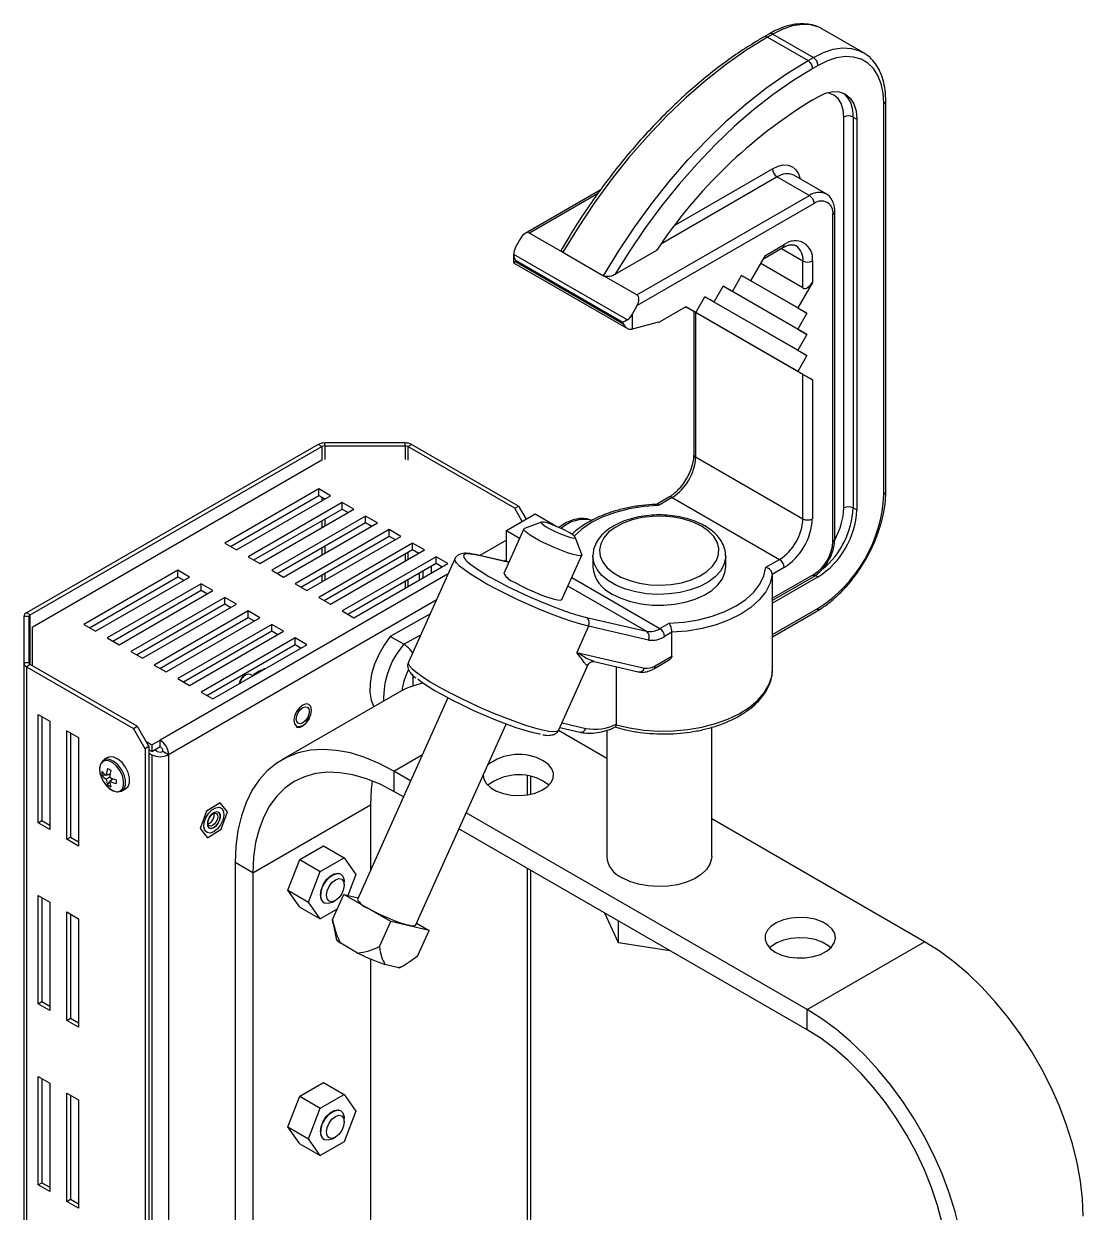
# Model space of a CAD drawing. Extents: x 2 to 136, y 1 to 99.
# Drawn here: x 96.54 to 104.52, y 88.97 to 97.92 of the extents above; entities that cross this region are included whole.
import ezdxf

# ---------------------------------------------------------------- set-up
doc = ezdxf.new("R2010")
doc.units = 0
doc.header["$MEASUREMENT"] = 0
doc.layers.add('OBJECT', color=7, linetype='CONTINUOUS')

msp = doc.modelspace()

# ---------------------------------------------------------------- linework, layer by layer
at = {"layer": 'OBJECT'}
for p, q in [((102.1537, 97.8422), (102.1137, 97.819)), ((102.1787, 97.8397), (102.1387, 97.8166)), ((102.1787, 97.8397), (102.4842, 97.6633)), ((102.8592, 97.7005), (102.5537, 97.8768)), ((102.1387, 97.8166), (102.4441, 97.6402)), ((102.4441, 97.6402), (102.4842, 97.6633)), ((102.5195, 97.6021), (102.4795, 97.579)), ((102.4795, 97.3438), (102.5195, 97.3669)), ((103.0145, 94.3726), (103.0145, 97.3163)), ((103.0292, 94.3931), (103.0292, 97.3367)), ((102.7133, 94.2706), (102.7133, 97.2142)), ((102.784, 97.2142), (102.8109, 97.1987)), ((102.784, 97.2142), (102.784, 94.2706)), ((102.8109, 97.1987), (102.8109, 94.2551)), ((102.212, 96.764), (101.3403, 96.2607)), ((101.4452, 96.403), (102.1766, 96.8252)), ((102.212, 96.764), (102.4545, 96.6239)), ((102.5795, 96.6363), (102.3369, 96.7763)), ((100.8801, 96.6643), (100.3138, 96.3374)), ((100.8591, 96.6353), (100.3485, 96.3405)), ((101.156, 95.8743), (102.4545, 96.6239)), ((102.4898, 96.5627), (101.1582, 95.794)), ((102.6459, 94.0379), (102.6459, 96.5014)), ((102.6313, 94.0175), (102.6313, 96.481)), ((100.3485, 96.3405), (100.5995, 96.1956)), ((100.28, 96.3009), (100.2427, 96.2335)), ((102.1082, 96.1467), (102.2539, 96.2308)), ((102.1229, 96.172), (102.2643, 96.2537)), ((102.2435, 96.2248), (102.4057, 96.1312)), ((100.228, 96.1823), (100.228, 96.1175)), ((100.228, 96.1805), (101.0839, 95.6864)), ((101.0502, 95.6669), (100.2427, 96.133)), ((100.2427, 96.133), (100.2427, 96.126)), ((100.5995, 96.1956), (100.905, 96.0193)), ((101.304, 96.2088), (100.9909, 96.0281)), ((102.0125, 95.981), (102.1229, 96.172)), ((102.4057, 95.927), (102.4057, 96.1312)), ((102.4764, 96.1312), (102.4764, 95.9679)), ((100.228, 96.1175), (101.0855, 95.6225)), ((100.2427, 96.126), (101.0502, 95.6598)), ((102.4057, 95.927), (102.0875, 96.1107)), ((101.156, 95.8743), (100.905, 96.0193)), ((101.8747, 95.9014), (101.9436, 96.0208)), ((101.9436, 96.0208), (102.0125, 95.981)), ((102.0125, 95.981), (101.9436, 96.0208)), ((102.3661, 95.7768), (101.9436, 96.0207)), ((102.435, 95.737), (101.9436, 96.0207)), ((102.4764, 95.9679), (102.3661, 95.7768)), ((101.7368, 95.8218), (101.8057, 95.9412)), ((101.8057, 95.9412), (101.8747, 95.9014)), ((101.8747, 95.9014), (101.8057, 95.9412)), ((102.3661, 95.6176), (101.8057, 95.9411)), ((102.435, 95.5778), (101.8057, 95.9411)), ((101.1209, 95.7265), (101.1582, 95.794)), ((101.5239, 95.7854), (101.328, 95.6723)), ((102.3661, 95.2991), (101.5238, 95.7854)), ((101.5835, 95.7509), (101.5238, 95.7854)), ((101.5239, 95.7854), (101.5989, 95.7422)), ((101.5989, 95.7422), (101.5239, 95.7854)), ((101.5989, 95.7422), (101.6678, 95.8616)), ((101.6678, 95.8616), (101.7368, 95.8218)), ((101.7368, 95.8218), (101.6678, 95.8616)), ((102.3661, 95.4583), (101.6678, 95.8615)), ((102.435, 95.4185), (101.6678, 95.8615)), ((102.3661, 95.7768), (102.435, 95.737)), ((101.1209, 95.7265), (101.1209, 95.6174)), ((101.5835, 95.7509), (101.5835, 94.6752)), ((102.4057, 95.2762), (101.5982, 95.7424)), ((101.5982, 95.7424), (101.5982, 94.6548)), ((102.435, 95.737), (102.3661, 95.6176)), ((101.0502, 95.6598), (101.0502, 95.6669)), ((101.3186, 95.6684), (101.1209, 95.6174)), ((102.3661, 95.6176), (102.435, 95.5778)), ((102.435, 95.5778), (102.3661, 95.4583)), ((102.3661, 95.4583), (102.435, 95.4185)), ((102.435, 95.4185), (102.3661, 95.2991)), ((102.3661, 95.2991), (102.4764, 95.2354)), ((102.4057, 94.1886), (102.4057, 95.2762)), ((102.4764, 95.2354), (102.4764, 94.1886)), ((98.7571, 94.7483), (96.5614, 93.4808)), ((96.5897, 93.4644), (98.7854, 94.732)), ((98.7854, 94.732), (98.7571, 94.7483)), ((98.7854, 94.732), (98.7854, 94.6299)), ((98.8066, 94.737), (98.8066, 94.7601)), ((99.411, 94.7601), (98.8066, 94.7601)), ((98.8066, 94.737), (99.411, 94.737)), ((98.8066, 94.737), (98.8066, 94.635)), ((99.411, 94.737), (99.411, 94.7601)), ((99.411, 94.737), (99.411, 94.635)), ((99.4323, 94.732), (99.4605, 94.7483)), ((100.2366, 94.2676), (99.4323, 94.732)), ((99.4323, 94.732), (99.4323, 94.6299)), ((100.2649, 94.2839), (99.4605, 94.7483)), ((98.7854, 94.6299), (96.605, 93.3712)), ((101.5982, 94.6548), (102.4057, 94.1886)), ((98.7606, 94.4135), (98.0535, 94.0053)), ((98.0959, 93.9808), (98.7606, 94.3645)), ((98.1418, 93.9543), (98.849, 94.3625)), ((98.849, 94.3625), (98.7606, 94.4135)), ((98.7606, 94.3645), (98.7606, 94.4135)), ((98.7606, 94.3645), (98.8065, 94.338)), ((98.7854, 94.3502), (98.7854, 94.3258)), ((101.3964, 94.3511), (101.3033, 94.2973)), ((101.4214, 94.3486), (101.3189, 94.2894)), ((101.4214, 94.3486), (102.2289, 93.8824)), ((98.9373, 94.3115), (98.2302, 93.9033)), ((98.2727, 93.8788), (98.9373, 94.2625)), ((98.3186, 93.8522), (99.0257, 94.2604)), ((99.0257, 94.2604), (98.9373, 94.3115)), ((98.9373, 94.2625), (98.9373, 94.3115)), ((98.9373, 94.2625), (98.9833, 94.2359)), ((100.2366, 94.2676), (100.2649, 94.2839)), ((100.2934, 94.1693), (100.2366, 94.2676)), ((100.2649, 94.2839), (100.3217, 94.1856)), ((102.784, 94.2706), (102.8109, 94.2551)), ((99.1141, 94.2094), (98.407, 93.8012)), ((98.7854, 94.1747), (98.7854, 94.1217)), ((98.8066, 94.187), (98.8066, 94.1339)), ((99.2025, 94.1584), (99.1141, 94.2094)), ((99.1141, 94.1604), (99.1141, 94.2094)), ((100.1732, 94.0999), (100.391, 94.2256)), ((100.4387, 94.1634), (100.3087, 94.1155)), ((100.391, 94.2256), (100.5536, 94.1317)), ((98.4494, 93.7767), (99.1141, 94.1604)), ((98.4954, 93.7502), (99.2025, 94.1584)), ((99.2909, 94.1074), (98.5838, 93.6992)), ((99.1141, 94.1604), (99.1601, 94.1339)), ((99.3793, 94.0563), (99.2909, 94.1074)), ((99.2909, 94.0584), (99.2909, 94.1074)), ((100.3045, 94.1121), (100.154, 93.7771)), ((100.1732, 93.8661), (100.1732, 94.0999)), ((100.1732, 94.0999), (100.2731, 94.0422)), ((100.5521, 94.1308), (100.5536, 94.1317)), ((100.5536, 94.1317), (100.5536, 94.1302)), ((98.0535, 94.0053), (98.1418, 93.9543)), ((98.6262, 93.6747), (99.2909, 94.0584)), ((98.6722, 93.6481), (99.3793, 94.0563)), ((99.4677, 94.0053), (98.7606, 93.5971)), ((98.8066, 93.9829), (98.8066, 93.9298)), ((99.2909, 94.0584), (99.3368, 94.0318)), ((99.5561, 93.9543), (99.4677, 94.0053)), ((99.4677, 93.9563), (99.4677, 94.0053)), ((100.1732, 94.0269), (99.9744, 93.9121)), ((100.7421, 93.9209), (100.6915, 94.0499)), ((98.2302, 93.9033), (98.3186, 93.8522)), ((98.7854, 93.9706), (98.7854, 93.9176)), ((98.803, 93.5726), (99.4677, 93.9563)), ((98.849, 93.5461), (99.5561, 93.9543)), ((99.6444, 93.9033), (98.9373, 93.4951)), ((99.411, 93.9236), (99.411, 93.8706)), ((99.4323, 93.9359), (99.4323, 93.8828)), ((99.4677, 93.9563), (99.5136, 93.9298)), ((99.7328, 93.8522), (99.6444, 93.9033)), ((99.6444, 93.8543), (99.6444, 93.9033)), ((100.192, 93.8617), (99.9602, 93.9154)), ((100.1914, 93.8604), (99.9692, 93.9118)), ((100.5919, 93.5804), (100.7423, 93.9154)), ((100.8242, 93.908), (100.8244, 93.9159)), ((100.8242, 93.908), (100.8242, 93.8263)), ((101.8242, 93.8263), (101.8242, 93.908)), ((98.9798, 93.4706), (99.6444, 93.8543)), ((99.0257, 93.444), (99.7328, 93.8522)), ((99.7862, 93.888), (99.4357, 93.1078)), ((99.6073, 93.8328), (99.6073, 93.7798)), ((99.6444, 93.8543), (99.6904, 93.8277)), ((100.1732, 93.8799), (100.1561, 93.87)), ((102.1265, 93.8233), (102.2289, 93.8824)), ((102.2643, 93.8212), (102.1752, 93.7697)), ((97.6999, 93.8012), (96.9928, 93.393)), ((97.0352, 93.3685), (97.6999, 93.7522)), ((97.0812, 93.342), (97.7883, 93.7502)), ((99.7349, 93.7738), (97.5673, 92.5225)), ((97.7883, 93.7502), (97.6999, 93.8012)), ((97.6999, 93.7522), (97.6999, 93.8012)), ((97.6999, 93.7522), (97.7459, 93.7257)), ((98.407, 93.8012), (98.4954, 93.7502)), ((98.7854, 93.7665), (98.7854, 93.7135)), ((98.8066, 93.7788), (98.8066, 93.7257)), ((99.411, 93.7195), (99.411, 93.6665)), ((99.4323, 93.7318), (99.4323, 93.6787)), ((99.5189, 93.7288), (99.5189, 93.7818)), ((99.5472, 93.7451), (99.5472, 93.7981)), ((100.6661, 93.7457), (101.3291, 93.3629)), ((102.1752, 93.5909), (102.4898, 93.7726)), ((102.1752, 93.7697), (102.1752, 93.5909)), ((102.1767, 93.5749), (102.4795, 93.7497)), ((102.5195, 93.7505), (102.1775, 93.553)), ((102.4989, 93.7624), (102.5195, 93.7505)), ((97.8767, 93.6992), (97.1696, 93.291)), ((97.212, 93.2665), (97.8767, 93.6502)), ((97.258, 93.2399), (97.9651, 93.6481)), ((97.9651, 93.6481), (97.8767, 93.6992)), ((97.8767, 93.6502), (97.8767, 93.6992)), ((97.8767, 93.6502), (97.9226, 93.6236)), ((98.5838, 93.6992), (98.6722, 93.6481)), ((100.6375, 93.682), (101.2277, 93.3413)), ((98.0535, 93.5971), (97.3464, 93.1889)), ((97.3888, 93.1644), (98.0535, 93.5481)), ((97.4347, 93.1379), (98.1418, 93.5461)), ((99.6458, 93.5754), (97.631, 92.4123)), ((98.1418, 93.5461), (98.0535, 93.5971)), ((98.0535, 93.5481), (98.0535, 93.5971)), ((98.0535, 93.5481), (98.0994, 93.5216)), ((98.7606, 93.5971), (98.849, 93.5461)), ((98.8066, 93.5747), (98.8066, 93.5705)), ((102.1775, 93.0622), (102.1775, 93.5753)), ((96.5809, 93.4522), (96.5409, 93.4522)), ((96.5409, 93.4522), (96.5409, 93.1032)), ((96.5897, 93.4644), (96.5614, 93.4808)), ((96.5809, 93.1032), (96.5809, 93.4522)), ((96.5897, 93.091), (96.5897, 93.4644)), ((98.2302, 93.4951), (97.5231, 93.0869)), ((97.5656, 93.0624), (98.2302, 93.4461)), ((98.3186, 93.444), (98.2302, 93.4951)), ((98.2302, 93.4461), (98.2302, 93.4951)), ((98.2302, 93.4461), (98.2762, 93.4195)), ((98.9373, 93.4951), (99.0257, 93.444)), ((99.5981, 93.4693), (99.2998, 93.3029)), ((100.7767, 93.4456), (101.2277, 93.3413)), ((102.1775, 93.3179), (102.5195, 93.5153)), ((102.1775, 93.3009), (102.5092, 93.4924)), ((96.605, 93.3712), (96.605, 93.0821)), ((96.9928, 93.393), (97.0812, 93.342)), ((97.6115, 93.0358), (98.3186, 93.444)), ((98.407, 93.393), (97.6999, 92.9848)), ((98.4954, 93.342), (98.407, 93.393)), ((98.407, 93.344), (98.407, 93.393)), ((100.7918, 93.3801), (100.7029, 93.1823)), ((101.2427, 93.2758), (100.7918, 93.3801)), ((101.3291, 93.3629), (101.398, 93.4027)), ((97.1696, 93.291), (97.258, 93.2399)), ((97.7423, 92.9603), (98.407, 93.344)), ((97.7883, 92.9338), (98.4954, 93.342)), ((98.5838, 93.291), (97.8767, 92.8828)), ((98.407, 93.344), (98.453, 93.3175)), ((98.6722, 93.2399), (98.5838, 93.291)), ((98.5838, 93.242), (98.5838, 93.291)), ((99.4016, 93.2442), (99.2998, 93.3029)), ((99.4016, 93.2442), (99.5288, 93.3151)), ((101.42, 93.3338), (101.3644, 93.3017)), ((101.42, 93.155), (101.42, 93.3338)), ((97.3464, 93.1889), (97.4347, 93.1379)), ((97.9191, 92.8583), (98.5838, 93.242)), ((97.9651, 92.8317), (98.6722, 93.2399)), ((98.5838, 93.242), (98.6297, 93.2154)), ((100.7029, 93.1823), (101.2122, 93.0645)), ((96.5409, 93.1032), (96.5409, 87.5712)), ((96.5809, 93.1032), (96.5409, 93.1032)), ((96.5897, 93.091), (96.5614, 93.0747)), ((97.3941, 92.6266), (96.5897, 93.091)), ((100.5687, 92.5989), (100.7898, 93.0911)), ((100.7993, 93.1037), (100.8007, 93.1048)), ((100.8338, 93.113), (101.1656, 93.0362)), ((101.2829, 93.0589), (101.3978, 93.1253)), ((101.2933, 93.0818), (101.42, 93.155)), ((96.5614, 93.0747), (96.5614, 87.5426)), ((96.5614, 93.0747), (97.3658, 92.6103)), ((97.5231, 93.0869), (97.6115, 93.0358)), ((98.2119, 93.0133), (98.1988, 93.0057)), ((98.2641, 93.0065), (98.2464, 93.0167)), ((99.4691, 92.9985), (99.4681, 92.9288)), ((99.4699, 93.0081), (99.4691, 92.9985)), ((100.9988, 93.0748), (100.9988, 92.6413)), ((97.6999, 92.9848), (97.7883, 92.9338)), ((97.8767, 92.8828), (97.9651, 92.8317)), ((99.3666, 92.8829), (98.4827, 92.3726)), ((99.7329, 92.8396), (99.0516, 91.3227)), ((96.6481, 92.716), (96.7365, 92.6649)), ((96.6481, 91.8994), (96.6481, 92.716)), ((96.6764, 92.6996), (96.6764, 91.9158)), ((96.7365, 92.6649), (96.7365, 91.8484)), ((99.4895, 91.126), (100.1708, 92.6429)), ((100.5924, 92.6518), (100.7725, 92.6101)), ((100.9988, 92.6413), (100.9986, 92.6375)), ((96.8637, 92.5915), (96.9521, 92.5404)), ((96.8637, 91.7749), (96.8637, 92.5915)), ((96.892, 92.5751), (96.892, 91.7913)), ((97.3658, 92.6103), (97.3941, 92.6266)), ((97.4542, 92.4572), (97.3658, 92.6103)), ((97.3941, 92.6266), (97.4825, 92.4735)), ((100.9292, 92.3844), (100.565, 92.5947)), ((100.5765, 92.6164), (100.7259, 92.5818)), ((100.9292, 92.5965), (100.9292, 91.6461)), ((101.7192, 91.6461), (101.7192, 92.6188)), ((96.9521, 92.5404), (96.9521, 91.7239)), ((97.4825, 92.4735), (97.4542, 92.4572)), ((97.4613, 92.5103), (97.5037, 92.4858)), ((97.4825, 92.4735), (97.4825, 87.1456)), ((97.5037, 92.4858), (97.5673, 92.5225)), ((97.5037, 92.4858), (97.5037, 92.4368)), ((97.5037, 92.4368), (97.5673, 92.4735)), ((97.5673, 92.4735), (97.5673, 92.5225)), ((97.1746, 92.3904), (97.1439, 92.3727)), ((97.4542, 92.4572), (97.4542, 87.1293)), ((97.5037, 92.4368), (97.4825, 92.449)), ((97.4825, 92.4245), (97.5037, 92.4123)), ((97.5037, 92.4123), (97.5037, 87.2313)), ((97.5461, 92.4368), (97.5249, 92.449)), ((97.631, 92.4123), (97.5885, 92.4368)), ((97.631, 92.4123), (97.631, 87.2313)), ((99.3266, 92.2891), (99.5414, 92.413)), ((99.4529, 92.2161), (99.3266, 92.2891)), ((99.3266, 92.2891), (99.3266, 92.1355)), ((97.1296, 92.2569), (97.1571, 92.2601)), ((97.1616, 92.257), (97.1903, 92.2677)), ((97.1875, 92.242), (97.1616, 92.227)), ((97.1715, 92.1844), (97.188, 92.2065)), ((97.1758, 92.2623), (97.1898, 92.264)), ((97.1875, 92.212), (97.2112, 92.2315)), ((97.1993, 92.2217), (97.2077, 92.2329)), ((100.3321, 92.1104), (100.3321, 92.253)), ((100.3585, 92.1153), (100.3585, 92.2481)), ((97.2789, 92.1388), (97.3095, 92.1565)), ((99.3982, 92.0942), (99.3266, 92.1355)), ((98.0187, 92.0506), (97.9168, 91.9868)), ((98.0734, 91.9826), (98.0187, 92.0506)), ((98.2659, 91.523), (99.1498, 92.0333)), ((99.1498, 92.0333), (99.1498, 91.5413)), ((97.9168, 91.9868), (97.8695, 91.8551)), ((98.0059, 91.9786), (98.0059, 91.9787)), ((98.0261, 91.8509), (98.0734, 91.9826)), ((102.4379, 90.493), (99.8708, 91.9749)), ((103.3218, 91.0032), (101.7192, 91.9284)), ((96.6481, 91.8994), (96.6764, 91.9158)), ((96.7365, 91.8484), (96.6481, 91.8994)), ((96.6764, 91.9158), (96.7365, 91.8811)), ((97.8695, 91.8551), (97.9241, 91.7871)), ((97.9241, 91.7871), (98.0261, 91.8509)), ((97.9369, 91.8591), (97.9369, 91.8591)), ((102.4379, 90.3394), (99.816, 91.853)), ((96.8637, 91.7749), (96.892, 91.7913)), ((96.9521, 91.7239), (96.8637, 91.7749)), ((96.892, 91.7913), (96.9521, 91.7566)), ((98.6185, 91.622), (98.7973, 91.7253)), ((98.7973, 91.7253), (98.9514, 91.6363)), ((98.2659, 91.523), (98.133, 91.5998)), ((98.133, 91.5998), (98.133, 85.8408)), ((98.5291, 91.3916), (98.6185, 91.622)), ((98.6185, 91.622), (98.7726, 91.533)), ((98.7726, 91.533), (98.9514, 91.6363)), ((98.9514, 91.6363), (99.0408, 91.5091)), ((98.2659, 91.523), (98.2659, 85.9175)), ((98.6832, 91.3026), (98.7726, 91.533)), ((98.9275, 91.5124), (98.9245, 91.5141)), ((99.0408, 91.5091), (98.9802, 91.3527)), ((100.3321, 88.7907), (100.3321, 91.5551)), ((100.3585, 88.8274), (100.3585, 91.5399)), ((98.5291, 91.3916), (98.6832, 91.3026)), ((98.6185, 91.2644), (98.5291, 91.3916)), ((98.9534, 91.4308), (98.9534, 91.4551)), ((96.6481, 91.3523), (96.7365, 91.3013)), ((96.6481, 90.5358), (96.6481, 91.3523)), ((96.6764, 91.336), (96.6764, 90.5521)), ((96.7365, 91.3013), (96.7365, 90.4848)), ((98.7726, 91.1754), (98.6832, 91.3026)), ((98.7995, 91.2976), (98.8025, 91.2958)), ((98.864, 91.1707), (98.949, 91.3599)), ((98.8651, 91.302), (98.8861, 91.3142)), ((99.3025, 91.1558), (98.949, 91.3599)), ((98.949, 91.3599), (99.0571, 91.3349)), ((96.8637, 90.4113), (96.8637, 91.2278)), ((96.8637, 91.2278), (96.9521, 91.1768)), ((96.892, 91.2115), (96.892, 90.4276)), ((98.6185, 91.2644), (98.7726, 91.1754)), ((98.8988, 91.2483), (98.7726, 91.1754)), ((101.018, 90.9958), (100.9144, 91.2189)), ((96.9521, 91.1768), (96.9521, 90.3603)), ((98.8709, 91.1384), (98.864, 91.1707)), ((98.8693, 91.1408), (98.892, 91.0267)), ((99.2175, 90.9666), (99.3025, 91.1558)), ((99.5921, 91.0888), (99.3025, 91.1558)), ((99.4974, 91.1435), (99.5921, 91.0888)), ((101.018, 90.9958), (101.018, 91.1591)), ((99.5071, 90.8996), (99.5921, 91.0888)), ((99.0536, 90.9186), (98.9262, 90.9921)), ((101.4045, 90.936), (101.018, 90.9958)), ((102.4379, 90.493), (103.3218, 91.0032)), ((99.1498, 90.8741), (99.1498, 86.3676)), ((99.3636, 90.8077), (99.2593, 90.8319)), ((99.3743, 90.8101), (99.408, 90.8298)), ((96.6481, 90.5358), (96.6764, 90.5521)), ((96.7365, 90.4848), (96.6481, 90.5358)), ((96.6764, 90.5521), (96.7365, 90.5174)), ((102.4379, 90.3394), (102.4379, 90.493)), ((96.8637, 90.4113), (96.892, 90.4276)), ((96.9521, 90.3603), (96.8637, 90.4113)), ((96.892, 90.4276), (96.9521, 90.3929)), ((96.6481, 89.9887), (96.7365, 89.9377)), ((96.6481, 89.1722), (96.6481, 89.9887)), ((96.6764, 89.9724), (96.6764, 89.1885)), ((96.7365, 89.9377), (96.7365, 89.1212)), ((98.6185, 89.8395), (98.7973, 89.9428)), ((98.7973, 89.9428), (98.9514, 89.8538)), ((96.8637, 89.8642), (96.9521, 89.8132)), ((96.8637, 89.0477), (96.8637, 89.8642)), ((96.892, 89.8479), (96.892, 89.064)), ((96.9521, 89.8132), (96.9521, 88.9967)), ((98.5291, 89.6091), (98.6185, 89.8395)), ((98.6185, 89.8395), (98.7726, 89.7505)), ((98.7726, 89.7505), (98.9514, 89.8538)), ((98.9514, 89.8538), (99.0408, 89.7266)), ((98.6832, 89.5201), (98.7726, 89.7505)), ((98.9275, 89.7299), (98.9245, 89.7316)), ((99.0408, 89.7266), (98.9514, 89.4961)), ((98.5291, 89.6091), (98.6832, 89.5201)), ((98.6185, 89.4819), (98.5291, 89.6091)), ((98.9534, 89.6483), (98.9534, 89.6726)), ((98.7726, 89.3929), (98.6832, 89.5201)), ((98.7995, 89.5151), (98.8025, 89.5133)), ((98.8651, 89.5195), (98.8861, 89.5317)), ((98.6185, 89.4819), (98.7726, 89.3929)), ((98.9514, 89.4961), (98.7726, 89.3929)), ((96.6481, 89.1722), (96.6764, 89.1885)), ((96.7365, 89.1212), (96.6481, 89.1722)), ((96.6764, 89.1885), (96.7365, 89.1538)), ((96.8637, 89.0477), (96.892, 89.064)), ((96.892, 89.064), (96.9521, 89.0293)), ((96.9521, 88.9967), (96.8637, 89.0477))]:
    msp.add_line(p, q, dxfattribs=at)
at = {"layer": 'OBJECT', "flags": 128}
for points in [[(102.5537, 97.8768), (102.526, 97.8906), (102.4654, 97.908), (102.399, 97.9115), (102.3281, 97.9011), (102.2542, 97.877), (102.1787, 97.8397)], [(102.1387, 97.8166), (101.9835, 97.7206), (101.8292, 97.6125), (101.6764, 97.4926), (101.5259, 97.3616), (101.3786, 97.2202), (101.2351, 97.069), (101.0961, 96.9089), (100.9624, 96.7406), (100.8347, 96.5651), (100.7135, 96.3831), (100.5995, 96.1956)], [(102.4842, 97.6633), (102.5597, 97.7007), (102.6336, 97.7248), (102.7045, 97.7352), (102.7709, 97.7316), (102.8315, 97.7143), (102.8619, 97.6989)], [(103.0145, 97.3163), (103.0095, 97.3947), (102.9945, 97.4657), (102.9698, 97.5279), (102.9359, 97.5799), (102.8936, 97.6208), (102.8437, 97.6496), (102.7871, 97.6659), (102.7252, 97.6692), (102.659, 97.6595), (102.59, 97.637), (102.5195, 97.6021)], [(100.905, 96.0193), (101.019, 96.2067), (101.1401, 96.3887), (101.2679, 96.5643), (101.4016, 96.7326), (101.5405, 96.8927), (101.6841, 97.0438), (101.8314, 97.1853), (101.9819, 97.3162), (102.1346, 97.4361), (102.289, 97.5443), (102.4441, 97.6402)], [(102.4795, 97.579), (102.3301, 97.4868), (102.1815, 97.383), (102.0343, 97.2681), (101.8892, 97.1428), (101.747, 97.0076), (101.6084, 96.8631), (101.4739, 96.7101), (101.3444, 96.5493), (101.2203, 96.3815), (101.1023, 96.2075), (100.9909, 96.0281)], [(102.5195, 97.3669), (102.5764, 97.3933), (102.631, 97.4057), (102.6814, 97.4037), (102.7255, 97.3873), (102.7618, 97.3573), (102.7887, 97.3146), (102.8053, 97.2611), (102.8109, 97.1987)], [(102.7133, 97.2142), (102.7084, 97.2691), (102.6938, 97.3161), (102.6702, 97.3535), (102.6383, 97.38), (102.5995, 97.3943), (102.5856, 97.3963)], [(102.1766, 96.8252), (102.218, 96.8444), (102.2578, 96.8534), (102.2945, 96.8519), (102.3266, 96.84), (102.353, 96.8181), (102.3726, 96.7871), (102.3845, 96.7489)], [(101.3189, 94.2894), (101.207, 94.2813), (101.0984, 94.2639), (100.9953, 94.2374), (100.9001, 94.2025), (100.8147, 94.16), (100.741, 94.1107), (100.6838, 94.0591)], [(100.645, 94.0853), (100.6085, 94.1049), (100.5671, 94.1243), (100.5254, 94.1416), (100.4879, 94.1548), (100.4586, 94.1625), (100.4407, 94.1639), (100.4362, 94.1588), (100.4455, 94.1477), (100.4677, 94.1319), (100.5003, 94.1131), (100.5398, 94.0933), (100.5819, 94.0747), (100.622, 94.0592), (100.6559, 94.0486), (100.6798, 94.044), (100.6912, 94.0459), (100.6887, 94.0541), (100.6728, 94.0677), (100.645, 94.0853)], [(101.6424, 94.1325), (101.5804, 94.1623), (101.5103, 94.1853), (101.4341, 94.2007), (101.3545, 94.208), (101.2738, 94.2069), (101.1948, 94.1976), (101.1199, 94.1802), (101.0516, 94.1555), (100.992, 94.124), (100.9432, 94.087), (100.9065, 94.0455), (100.8833, 94.0009), (100.8743, 93.9546), (100.8797, 93.9081), (100.8994, 93.863), (100.9328, 93.8206), (100.9787, 93.7823), (101.0358, 93.7494), (101.1021, 93.7228), (101.1756, 93.7036), (101.2538, 93.6922), (101.3343, 93.6891), (101.4144, 93.6943), (101.4917, 93.7077), (101.5636, 93.7288), (101.6278, 93.757), (101.6822, 93.7914), (101.7251, 93.8308), (101.7552, 93.8741), (101.7713, 93.9197), (101.7732, 93.9663), (101.7605, 94.0123), (101.7339, 94.0562), (101.6941, 94.0967), (101.6424, 94.1325)], [(100.7421, 93.9209), (100.742, 93.9148), (100.7314, 93.9107), (100.7086, 93.9126), (100.6751, 93.9204), (100.6328, 93.9335), (100.5841, 93.9514), (100.5319, 93.9728), (100.4792, 93.9967), (100.429, 94.0215), (100.3844, 94.0459), (100.3478, 94.0684), (100.3214, 94.0877), (100.3068, 94.1028), (100.3048, 94.1126), (100.3087, 94.1155)], [(99.9692, 93.9118), (99.9224, 93.9209), (99.8867, 93.924), (99.863, 93.9211), (99.8519, 93.9123), (99.8536, 93.8976), (99.868, 93.8776), (99.8778, 93.8677)], [(99.9601, 93.9154), (99.9619, 93.9149), (99.9692, 93.9118)], [(101.8242, 93.9094), (101.8232, 93.8896), (101.8106, 93.8412), (101.7841, 93.7947), (101.7443, 93.7514), (101.6924, 93.7127), (101.63, 93.6796), (101.5587, 93.653), (101.4807, 93.6338), (101.3982, 93.6225), (101.3136, 93.6194), (101.2292, 93.6246), (101.1476, 93.6379), (101.0711, 93.659), (101.0019, 93.6873), (100.9419, 93.7219), (100.8929, 93.7619), (100.8564, 93.806), (100.8333, 93.8531), (100.8243, 93.9018), (100.8242, 93.908)], [(100.7918, 93.3801), (100.7332, 93.3953), (100.6662, 93.4159), (100.5922, 93.4413), (100.5128, 93.471), (100.4299, 93.5043), (100.3452, 93.5406), (100.2607, 93.5789), (100.1782, 93.6184), (100.0997, 93.6583), (100.0268, 93.6976), (99.9611, 93.7355), (99.9043, 93.7711), (99.8574, 93.8036), (99.8216, 93.8324), (99.7976, 93.8567), (99.7861, 93.876), (99.7862, 93.888)], [(99.8778, 93.8677), (99.8949, 93.8527), (99.9336, 93.8235), (99.9831, 93.7907), (100.0422, 93.7552), (100.1094, 93.7178), (100.1831, 93.6794), (100.2615, 93.6411), (100.3427, 93.6036), (100.4246, 93.568), (100.5052, 93.5351), (100.5825, 93.5058), (100.6547, 93.4807), (100.72, 93.4605), (100.7767, 93.4456)], [(100.9706, 93.6222), (101.0355, 93.5906), (101.1086, 93.5659), (101.1879, 93.5486), (101.2712, 93.5393), (101.356, 93.5382), (101.4399, 93.5455), (101.5204, 93.5608), (101.5953, 93.5838), (101.6624, 93.6137), (101.7198, 93.6498), (101.7658, 93.6909), (101.799, 93.7359), (101.8187, 93.7836), (101.8242, 93.8263)], [(101.398, 93.4027), (101.5099, 93.4109), (101.6186, 93.4283), (101.7216, 93.4548), (101.8169, 93.4896), (101.9022, 93.5322), (101.9759, 93.5815), (102.0363, 93.6365), (102.0822, 93.696), (102.1124, 93.7587), (102.1265, 93.8233)], [(102.1752, 93.7697), (102.1582, 93.7034), (102.1252, 93.639), (102.0767, 93.578), (102.0137, 93.5216), (101.9376, 93.471), (101.8498, 93.427), (101.7521, 93.3907), (101.6464, 93.3627), (101.535, 93.3436), (101.42, 93.3338)], [(100.2339, 93.7109), (100.2786, 93.6865), (100.3287, 93.6617), (100.3814, 93.6378), (100.4336, 93.6164), (100.4823, 93.5985), (100.5246, 93.5853), (100.5581, 93.5776), (100.5809, 93.5757), (100.5916, 93.5798), (100.5919, 93.5804)], [(99.2998, 93.3029), (99.2527, 93.238), (99.2126, 93.1675), (99.181, 93.094), (99.1589, 93.0202), (99.1471, 92.9486), (99.1462, 92.8818), (99.156, 92.8223), (99.1759, 92.7728)], [(99.4357, 93.1078), (99.4347, 93.1002), (99.443, 93.0819), (99.4644, 93.0583), (99.4983, 93.0299), (99.544, 92.9974), (99.6004, 92.9615), (99.6661, 92.9231), (99.7397, 92.8831), (99.8194, 92.8424), (99.9033, 92.8019), (99.9896, 92.7627), (100.0761, 92.7255), (100.161, 92.6914), (100.2421, 92.661), (100.3176, 92.6351), (100.3858, 92.6143), (100.4451, 92.599), (100.494, 92.5897), (100.5314, 92.5866), (100.5565, 92.5896), (100.5687, 92.5989), (100.5687, 92.5989)], [(100.7898, 93.0911), (100.7896, 93.0908), (100.7859, 93.0861)], [(98.2464, 93.0167), (98.2306, 93.0198), (98.2119, 93.0133)], [(99.4689, 92.9825), (99.4755, 92.9908), (99.4812, 92.9984)], [(100.9986, 92.6375), (101.1013, 92.6133), (101.2087, 92.5974), (101.3188, 92.59), (101.4297, 92.5912), (101.5393, 92.6011), (101.6455, 92.6194), (101.7465, 92.6458), (101.8404, 92.6799), (101.9254, 92.721), (102, 92.7683), (102.0629, 92.8211), (102.1129, 92.8782), (102.149, 92.9387), (102.1707, 93.0015), (102.1775, 93.0622)], [(100.4299, 92.5664), (100.4242, 92.5673), (100.3748, 92.5777), (100.3155, 92.5939), (100.2477, 92.6155), (100.1732, 92.642), (100.094, 92.6727), (100.0118, 92.7067), (99.929, 92.7434), (99.8475, 92.7816), (99.7693, 92.8206), (99.6966, 92.8592), (99.631, 92.8965), (99.5742, 92.9317), (99.5278, 92.9637), (99.5066, 92.98)], [(98.6406, 92.7863), (98.6151, 92.7658), (98.5935, 92.7367), (98.5791, 92.7034), (98.574, 92.6711), (98.5791, 92.6446), (98.5935, 92.628), (98.6151, 92.6238), (98.6406, 92.6327), (98.666, 92.6532), (98.6876, 92.6823), (98.702, 92.7156), (98.7071, 92.7479), (98.702, 92.7744), (98.6876, 92.791), (98.666, 92.7952), (98.6406, 92.7863)], [(98.6406, 92.7862), (98.6152, 92.7657), (98.5936, 92.7366), (98.5792, 92.7034), (98.5742, 92.6712), (98.5792, 92.6447), (98.5936, 92.6282), (98.5936, 92.6282)], [(98.6407, 92.7861), (98.6153, 92.7656), (98.5938, 92.7365), (98.5794, 92.7033), (98.5743, 92.6711), (98.5794, 92.6447), (98.5938, 92.6281), (98.6153, 92.6239), (98.6407, 92.6327), (98.6661, 92.6532), (98.6877, 92.6823), (98.7021, 92.7155), (98.7071, 92.7477), (98.7021, 92.7742), (98.6877, 92.7907), (98.6661, 92.7949), (98.6407, 92.7861)], [(98.6407, 92.6523), (98.6218, 92.6457), (98.6057, 92.6488), (98.595, 92.6611), (98.5912, 92.6808), (98.595, 92.7049), (98.6057, 92.7296), (98.6218, 92.7513), (98.6407, 92.7666), (98.6597, 92.7732), (98.6757, 92.77), (98.6864, 92.7577), (98.6902, 92.738), (98.6864, 92.7139), (98.6757, 92.6892), (98.6597, 92.6675), (98.6407, 92.6523)], [(98.6875, 92.7908), (98.666, 92.795), (98.6406, 92.7862)], [(97.2444, 92.1333), (97.2497, 92.1327), (97.276, 92.1373), (97.2953, 92.1548), (97.3055, 92.1832), (97.3055, 92.2195), (97.2953, 92.2597), (97.276, 92.2995), (97.2497, 92.3346), (97.2193, 92.3611), (97.1879, 92.3761), (97.1592, 92.3782), (97.136, 92.3669), (97.1218, 92.3456)], [(97.3095, 92.1565), (97.326, 92.1725), (97.3362, 92.201), (97.3362, 92.2372), (97.326, 92.2775), (97.3067, 92.3172), (97.2804, 92.3523), (97.2499, 92.3788), (97.2186, 92.3938), (97.1898, 92.3959), (97.1746, 92.3904)], [(99.3266, 92.2891), (99.2165, 92.3468), (99.1073, 92.3922), (99, 92.425), (98.8954, 92.4449), (98.7946, 92.4517), (98.6983, 92.4453), (98.6073, 92.4259), (98.5225, 92.3935), (98.4445, 92.3485), (98.3741, 92.2912), (98.3118, 92.2222), (98.2581, 92.1419), (98.2136, 92.0512), (98.1786, 91.9507), (98.1533, 91.8413), (98.1381, 91.724), (98.133, 91.5998)], [(97.1503, 92.1951), (97.153, 92.1915), (97.1804, 92.1618), (97.2103, 92.1417), (97.2393, 92.1334), (97.2644, 92.1378), (97.2828, 92.1545), (97.2925, 92.1816), (97.2925, 92.2162), (97.2828, 92.2546), (97.2644, 92.2925), (97.2393, 92.3259), (97.2103, 92.3512), (97.1804, 92.3656), (97.153, 92.3675), (97.1309, 92.3568), (97.1166, 92.3346), (97.1117, 92.3033), (97.1117, 92.3033)], [(97.1117, 92.3033), (97.1166, 92.2663), (97.1283, 92.2332)], [(99.998, 92.2584), (100.0035, 92.2274), (100.0229, 92.1937), (100.0553, 92.1634), (100.0988, 92.1382), (100.1513, 92.1195), (100.2098, 92.1083), (100.2712, 92.1052), (100.3322, 92.1104), (100.3895, 92.1235), (100.44, 92.1439), (100.481, 92.1705), (100.5103, 92.2019), (100.5262, 92.2362), (100.528, 92.2718), (100.5155, 92.3067), (100.4895, 92.3389), (100.4513, 92.3668), (100.4513, 92.3668)], [(99.3266, 92.1355), (99.2226, 92.1897), (99.1197, 92.2315), (99.0187, 92.2605), (98.9207, 92.2766), (98.8266, 92.2796), (98.7373, 92.2693), (98.6537, 92.246), (98.5766, 92.2098), (98.5067, 92.1611), (98.4447, 92.1003), (98.3912, 92.0281), (98.3467, 91.9451), (98.3116, 91.8522), (98.2863, 91.7502), (98.271, 91.6401), (98.2659, 91.523)], [(99.1626, 92.2155), (99.1549, 92.1504), (99.1498, 92.0333)], [(100.4933, 92.1817), (100.4895, 92.1854), (100.4513, 92.2133)], [(97.9714, 91.8319), (97.9442, 91.8221), (97.9207, 91.8253), (97.904, 91.8412), (97.8964, 91.8676), (97.899, 91.9008), (97.9113, 91.9366), (97.9318, 91.9699), (97.9576, 91.9964), (97.9853, 92.0123), (98.0111, 92.0157), (98.0315, 92.006), (98.0439, 91.9845), (98.0464, 91.9541), (98.0388, 91.919), (98.0222, 91.8839), (97.9986, 91.8535), (97.9714, 91.8319)], [(97.9488, 91.8559), (97.9671, 91.8602), (97.986, 91.8735), (98.0027, 91.8937), (98.0147, 91.9177), (98.02, 91.9419), (98.018, 91.9626), (98.0089, 91.9766), (97.994, 91.9818), (97.9758, 91.9775), (97.9569, 91.9642), (97.9401, 91.944), (97.9282, 91.92), (97.9228, 91.8958), (97.9249, 91.8751), (97.934, 91.8611), (97.9488, 91.8559)], [(97.981, 91.972), (97.9925, 91.968), (97.9995, 91.9571), (98.0011, 91.9412), (97.9969, 91.9225), (97.9877, 91.904), (97.9748, 91.8884), (97.9602, 91.8782), (97.9461, 91.8748), (97.9347, 91.8788), (97.9276, 91.8897), (97.9261, 91.9056), (97.9302, 91.9243), (97.9394, 91.9428), (97.9523, 91.9584), (97.9669, 91.9686), (97.981, 91.972)], [(98.0059, 91.9787), (98.0088, 91.9766), (98.0179, 91.9626), (98.02, 91.9419), (98.0146, 91.9178), (98.0027, 91.8937), (97.9859, 91.8736), (97.967, 91.8603), (97.9488, 91.8559), (97.9369, 91.8591)], [(101.7192, 91.6461), (101.7182, 91.6299), (101.7057, 91.5871), (101.6795, 91.5465), (101.6404, 91.5095), (101.5899, 91.4774), (101.5298, 91.4514), (101.4622, 91.4325), (101.3897, 91.4213), (101.3148, 91.4182), (101.2402, 91.4233), (101.1687, 91.4365), (101.1028, 91.4573), (101.0449, 91.4849)], [(98.7736, 91.3548), (98.779, 91.3928), (98.7943, 91.4324), (98.8178, 91.4687), (98.8467, 91.4975), (98.8774, 91.5152), (98.9062, 91.5197), (98.9245, 91.5141)], [(98.8651, 91.302), (98.8611, 91.2999), (98.8312, 91.2903), (98.8053, 91.2944), (98.7866, 91.3117), (98.7774, 91.3402), (98.7788, 91.3764), (98.7905, 91.416), (98.8113, 91.4541), (98.8385, 91.4861), (98.8689, 91.5083), (98.8989, 91.5179), (98.8989, 91.5179)], [(98.9119, 91.4787), (98.9337, 91.4744), (98.9483, 91.4576), (98.9534, 91.4308), (98.9483, 91.3981), (98.9337, 91.3644), (98.9118, 91.335), (98.886, 91.3142), (98.8603, 91.3052), (98.8384, 91.3095), (98.8238, 91.3263), (98.8187, 91.3531), (98.8239, 91.3858), (98.8385, 91.4195), (98.8603, 91.449), (98.8861, 91.4698), (98.9119, 91.4787)], [(98.8989, 91.5179), (98.9248, 91.5138), (98.9435, 91.4965), (98.9527, 91.468), (98.9534, 91.4551)], [(99.4895, 91.126), (99.4892, 91.1255), (99.4785, 91.1213), (99.4558, 91.1232), (99.4223, 91.131), (99.3799, 91.1441), (99.3313, 91.162), (99.279, 91.1834), (99.2263, 91.2073), (99.1762, 91.2321), (99.1315, 91.2565)], [(102.1971, 90.9255), (102.2455, 90.9034), (102.3013, 90.8883), (102.3617, 90.8811), (102.4233, 90.8822), (102.4829, 90.8914), (102.5371, 90.9083), (102.5832, 90.9319), (102.6185, 90.9611), (102.6413, 90.9942), (102.6502, 91.0294), (102.6449, 91.0648), (102.6255, 91.0986), (102.5931, 91.1289), (102.5495, 91.1541), (102.497, 91.1727), (102.4385, 91.1839), (102.3771, 91.187), (102.3161, 91.1819), (102.2588, 91.1687), (102.2083, 91.1483), (102.1674, 91.1217), (102.1381, 91.0904), (102.1221, 91.056), (102.1203, 91.0205), (102.1328, 90.9856), (102.1589, 90.9534), (102.1971, 90.9255)], [(102.6146, 90.9571), (102.5931, 90.9754), (102.5495, 91.0005), (102.497, 91.0192), (102.4385, 91.0304), (102.3771, 91.0335), (102.3161, 91.0284), (102.2588, 91.0152), (102.2083, 90.9948), (102.1674, 90.9682), (102.155, 90.9571)], [(104.5154, 88.9358), (104.5103, 89.066), (104.495, 89.2008), (104.4698, 89.3393), (104.4348, 89.4803), (104.3902, 89.6225), (104.3366, 89.7646), (104.2743, 89.9056), (104.2038, 90.0442), (104.1259, 90.1793), (104.0411, 90.3096), (103.9501, 90.434), (103.8538, 90.5516), (103.7529, 90.6612), (103.6484, 90.762), (103.5411, 90.8531), (103.4319, 90.9338), (103.3218, 91.0032)], [(99.3636, 90.8077), (99.3711, 90.8088), (99.3743, 90.8101)], [(103.6315, 88.4256), (103.6264, 88.5557), (103.6111, 88.6906), (103.5859, 88.8291), (103.5509, 88.97), (103.5063, 89.1122), (103.4527, 89.2544), (103.3904, 89.3954), (103.32, 89.534), (103.242, 89.669), (103.1572, 89.7993), (103.0662, 89.9238), (102.9699, 90.0413), (102.869, 90.151), (102.7645, 90.2518), (102.6572, 90.3429), (102.548, 90.4235), (102.4379, 90.493)], [(103.4985, 88.5023), (103.4934, 88.6253), (103.4782, 88.753), (103.4529, 88.8842), (103.4178, 89.0177), (103.3733, 89.152), (103.3198, 89.286), (103.2578, 89.4183), (103.1879, 89.5477), (103.1107, 89.673), (103.0271, 89.7929), (102.9379, 89.9062), (102.8438, 90.0119), (102.7458, 90.109), (102.6448, 90.1965), (102.5418, 90.2735), (102.4379, 90.3394)], [(98.7736, 89.5723), (98.779, 89.6103), (98.7943, 89.6499), (98.8178, 89.6862), (98.8467, 89.715), (98.8774, 89.7327), (98.9062, 89.7372), (98.9245, 89.7316)], [(98.8651, 89.5195), (98.8611, 89.5174), (98.8312, 89.5078), (98.8053, 89.5119), (98.7866, 89.5292), (98.7774, 89.5577), (98.7788, 89.5939), (98.7905, 89.6334), (98.8113, 89.6716), (98.8385, 89.7036), (98.8689, 89.7258), (98.8989, 89.7354), (98.8989, 89.7354)], [(98.9119, 89.6962), (98.9337, 89.6919), (98.9483, 89.6751), (98.9534, 89.6483), (98.9483, 89.6156), (98.9337, 89.5819), (98.9118, 89.5525), (98.886, 89.5317), (98.8603, 89.5227), (98.8384, 89.527), (98.8238, 89.5438), (98.8187, 89.5706), (98.8239, 89.6033), (98.8385, 89.637), (98.8603, 89.6665), (98.8861, 89.6872), (98.9119, 89.6962)], [(98.8989, 89.7354), (98.9248, 89.7313), (98.9435, 89.714), (98.9527, 89.6855), (98.9534, 89.6726)]]:
    msp.add_lwpolyline(points, dxfattribs=at)
at = {"layer": 'OBJECT'}
for centre, radius, start, end in [((102.1641, 97.8192), 0.0252, 54.3842, 114.30558), ((102.124, 97.7961), 0.0252, 54.38664, 114.28724), ((102.4428, 97.5986), 0.0768, 2.60629, 57.39381), ((102.4027, 97.5755), 0.0768, 2.60629, 57.39381), ((102.5712, 97.2333), 0.2136, 354.86646, 48.90158), ((104.4448, 94.1322), 3.7653, 121.46436, 146.52934), ((103.0041, 97.3392), 0.0251, 294.37612, 354.28948), ((102.7486, 97.146), 0.0769, 62.60983, 117.39017), ((102.2534, 96.8287), 0.0768, 182.60629, 237.39381), ((102.2852, 96.6617), 0.1257, 65.69392, 125.61716), ((102.5278, 96.5214), 0.126, 66.10004, 125.5818), ((102.4131, 96.5592), 0.0768, 2.60451, 57.39561), ((102.5451, 96.495), 0.0873, 350.78589, 129.20369), ((102.6221, 96.5031), 0.0239, 292.60295, 356.09252), ((102.2373, 96.2521), 0.027, 307.94485, 3.36683), ((102.3471, 96.1521), 0.131, 350.78618, 129.20338), ((102.2804, 96.1435), 0.1259, 354.392, 54.16254), ((102.4411, 96.1994), 0.0769, 242.6096, 297.39037), ((101.3087, 95.7051), 0.038, 285.06812, 300.5404), ((98.8046, 94.6591), 0.101, 88.85623, 118.03985), ((98.8057, 94.6938), 0.0433, 88.85572, 118.04155), ((99.4131, 94.6591), 0.101, 61.95993, 91.14354), ((99.4119, 94.6938), 0.0433, 61.95962, 91.14415), ((101.2144, 94.6722), 0.3842, 302.60548, 357.39457), ((101.6086, 94.6777), 0.0251, 185.69464, 245.62558), ((101.407, 94.3301), 0.0235, 52.04205, 116.66127), ((101.944, 94.4191), 1.0715, 302.48732, 357.51266), ((103.0041, 94.3956), 0.0251, 294.375, 354.30484), ((102.1784, 94.2839), 0.6332, 302.60541, 357.39454), ((102.1386, 94.304), 0.6463, 310.16767, 357.03623), ((102.1969, 94.2876), 0.5167, 330.73618, 358.11479), ((102.7486, 94.2024), 0.0769, 62.60983, 117.39017), ((100.7567, 93.9352), 0.2481, 77.49367, 133.36893), ((102.0219, 94.2061), 0.3842, 302.60548, 357.39457), ((102.0158, 94.2096), 0.461, 302.60552, 357.3945), ((102.4411, 94.2568), 0.0769, 242.6096, 297.39037), ((102.3242, 94.0315), 0.3074, 302.60556, 357.39443), ((102.6209, 94.0404), 0.0251, 294.37473, 354.30518), ((101.0751, 93.8518), 0.2522, 185.79579, 245.52436), ((102.1875, 93.8177), 0.0768, 2.60498, 57.39514), ((100.2809, 93.8489), 0.1458, 209.53206, 251.21113), ((102.4659, 93.7696), 0.0241, 304.22699, 7.0847), ((96.5759, 93.4487), 0.0352, 114.3753, 174.30468), ((96.5959, 93.4507), 0.0151, 114.37277, 174.30454), ((100.7462, 93.4041), 0.0515, 332.19842, 53.70297), ((102.4945, 93.5129), 0.0252, 305.70867, 5.61885), ((101.2506, 93.4824), 0.1429, 260.76828, 303.30129), ((101.2877, 93.2982), 0.0768, 2.60498, 57.39514), ((101.1972, 93.2998), 0.0515, 332.19856, 53.70273), ((101.2703, 93.4451), 0.1715, 260.76854, 303.3012), ((99.8808, 92.8316), 0.6323, 139.26787, 181.51599), ((96.5759, 93.1067), 0.0352, 185.69543, 245.62475), ((96.5959, 93.1047), 0.0151, 185.69325, 245.62616), ((100.8304, 93.0661), 0.0489, 129.6224, 155.83395), ((98.2409, 92.9401), 0.0779, 122.70961, 175.60181), ((98.2712, 92.9222), 0.1087, 123.05104, 166.57762), ((99.8819, 92.8239), 0.5011, 152.9897, 172.02107), ((101.1712, 93.0795), 0.0437, 262.60565, 339.91772), ((101.2305, 93.1774), 0.1143, 260.76825, 303.30105), ((101.2683, 93.0794), 0.0252, 305.70737, 5.619), ((99.6561, 92.3786), 0.5815, 100.79414, 119.86288), ((100.8387, 92.9669), 0.3629, 259.49257, 296.19211), ((100.7315, 92.6251), 0.0437, 262.60565, 339.91772), ((97.4928, 92.406), 0.1383, 2.6052, 57.39469), ((97.5425, 92.4347), 0.0461, 2.60508, 57.39492), ((97.5673, 92.5351), 0.1383, 242.60964, 297.39042), ((97.5673, 92.4777), 0.0461, 242.6104, 297.3896), ((100.267, 92.0315), 0.3826, 61.22115, 127.96911), ((97.2689, 92.2708), 0.14, 174.26697, 185.73303), ((97.2463, 92.3863), 0.1546, 221.02689, 236.77326), ((97.4091, 92.2368), 0.2484, 163.10497, 175.33963), ((97.8912, 93.5277), 1.4154, 239.43677, 240.5686), ((97.4998, 92.2211), 0.313, 166.33429, 176.16477), ((97.3296, 92.324), 0.2208, 204.27603, 215.71859), ((97.2403, 92.3432), 0.1404, 217.95635, 235.8737), ((97.3016, 92.2371), 0.1404, 184.12908, 202.04492), ((97.3255, 92.5229), 0.313, 243.83788, 253.66756), ((97.3419, 92.2207), 0.1547, 183.22968, 198.97499), ((97.2938, 92.4365), 0.2484, 244.66317, 256.89726), ((98.6519, 92.2086), 1.4145, 179.43366, 180.56634), ((100.2668, 91.8764), 0.3841, 61.29659, 127.36559), ((97.2532, 92.298), 0.1399, 234.26924, 245.73613), ((97.9022, 91.9588), 0.0721, 290.28272, 9.72264), ((101.1191, 91.6602), 0.1904, 184.25131, 247.06883), ((98.8326, 91.347), 0.0595, 172.48094, 236.20685), ((99.1785, 91.3946), 0.1458, 209.53216, 251.21116), ((98.9636, 91.0633), 0.0804, 207.04861, 242.30587), ((99.8166, 92.4414), 1.7033, 243.38724, 250.90341), ((98.8326, 89.5645), 0.0595, 172.48155, 236.20624)]:
    msp.add_arc(centre, radius, start, end, dxfattribs=at)
for centre, major_axis, ratio, start_param, end_param in [((100.3153, 96.2805), (0.0326, 0.0603), 0.595383, 6.266291, 7.837087), ((100.278, 96.2131), (0.0348, 0.0642), 0.558702, 1.555919, 2.373106), ((100.278, 96.1534), (-0.0354, 0.0612), 0.577335, 0.817147, 1.570756), ((100.278, 96.1464), (0.05, 0.0289), 0.00007, 2.356154, 3.141633), ((102.4411, 95.9883), (0.0354, 0.0612), 0.577335, 3.141633, 4.71243), ((101.1228, 95.8144), (0.0326, 0.0603), 0.595383, 4.695495, 6.266291), ((101.0855, 95.6873), (0.05, 0.0289), 0.00007, 1.602545, 2.356154), ((101.0855, 95.7469), (0.0348, 0.0642), 0.558702, 3.880325, 4.697512), ((101.6335, 95.722), (0.05, -0.0289), 0.00007, 2.356235, 3.141633), ((101.0855, 95.6802), (-0.0354, 0.0612), 0.577335, 1.570756, 2.871515), ((101.0855, 95.6378), (0.0498, -0.0096), 0.40502, 5.305495, 5.575531), ((102.4411, 95.2558), (0.05, -0.0289), 0.00007, 0.785439, 2.356235)]:
    msp.add_ellipse(centre, major_axis=major_axis, ratio=ratio, start_param=start_param, end_param=end_param, dxfattribs=at)
for points, knots in [([(102.5498, 97.8773), (102.5436, 97.8813), (102.5206, 97.8958), (102.4747, 97.9095), (102.4139, 97.9181), (102.3491, 97.9146), (102.2816, 97.8999), (102.216, 97.8758), (102.1733, 97.8527), (102.1537, 97.8422)], [0, 0, 0, 0, 0.058518, 0.215686, 0.373147, 0.532784, 0.695403, 0.860601, 1, 1, 1, 1]), ([(102.1137, 97.819), (102.0891, 97.8046), (102.0181, 97.7628), (101.9008, 97.6858), (101.7626, 97.5854), (101.626, 97.4756), (101.4914, 97.357), (101.3595, 97.2302), (101.2308, 97.0956), (101.1057, 96.9539), (100.9848, 96.8054), (100.8685, 96.651), (100.7574, 96.491), (100.6655, 96.3487), (100.6126, 96.2588), (100.5928, 96.2252)], [0, 0, 0, 0, 0.043506, 0.126065, 0.208615, 0.291148, 0.373662, 0.456155, 0.53863, 0.621088, 0.703531, 0.785963, 0.868385, 0.950801, 1, 1, 1, 1]), ([(103.0292, 97.3367), (103.0289, 97.3509), (103.0281, 97.3921), (103.0197, 97.4564), (103.0005, 97.5263), (102.9719, 97.5885), (102.9342, 97.6407), (102.897, 97.6775), (102.8704, 97.6923), (102.8615, 97.6973)], [0, 0, 0, 0, 0.0889085, 0.2572663, 0.4256722, 0.5929432, 0.7577639, 0.9192098, 1, 1, 1, 1]), ([(102.6459, 96.5014), (102.6456, 96.5104), (102.6448, 96.5342), (102.6362, 96.5696), (102.6176, 96.6037), (102.5975, 96.6266), (102.5822, 96.6335), (102.5781, 96.6354)], [0, 0, 0, 0, 0.157817, 0.422632, 0.671882, 0.910619, 1, 1, 1, 1]), ([(100.5995, 96.1956), (100.5967, 96.1976), (100.5911, 96.2017), (100.5878, 96.2103), (100.588, 96.2184), (100.5919, 96.2233), (100.5932, 96.2249)], [0, 0, 0, 0, 0.244481, 0.487819, 0.830943, 1, 1, 1, 1]), ([(102.2539, 96.2308), (102.26, 96.2341), (102.2779, 96.2437), (102.3051, 96.2524), (102.3314, 96.2535), (102.3463, 96.2509), (102.3525, 96.2458), (102.3537, 96.2448)], [0, 0, 0, 0, 0.137344, 0.399134, 0.661422, 0.933845, 1, 1, 1, 1]), ([(100.9909, 96.0281), (100.9823, 96.0239), (100.9678, 96.0169), (100.944, 96.0127), (100.9263, 96.0127), (100.9133, 96.0152), (100.9074, 96.0181), (100.905, 96.0193)], [0, 0, 0, 0, 0.350281, 0.585229, 0.760499, 0.899707, 1, 1, 1, 1]), ([(101.5835, 94.6752), (101.5833, 94.6678), (101.5828, 94.6463), (101.5759, 94.6061), (101.5603, 94.5559), (101.5373, 94.5053), (101.508, 94.4573), (101.4739, 94.4142), (101.4378, 94.3791), (101.4116, 94.36), (101.3983, 94.3522), (101.3964, 94.3511)], [0, 0, 0, 0, 0.067197, 0.197031, 0.328083, 0.460159, 0.592762, 0.725247, 0.856829, 0.979681, 1, 1, 1, 1]), ([(102.5092, 93.4924), (102.5216, 93.4999), (102.5573, 93.5214), (102.6156, 93.5646), (102.6823, 93.6243), (102.7458, 93.692), (102.8048, 93.7664), (102.8587, 93.8463), (102.9064, 93.9305), (102.9473, 94.0175), (102.9806, 94.1061), (103.0059, 94.1947), (103.0225, 94.2821), (103.0286, 94.3479), (103.0291, 94.3841), (103.0292, 94.3931)], [0, 0, 0, 0, 0.044818, 0.129353, 0.213789, 0.29809, 0.382269, 0.466368, 0.550438, 0.634533, 0.718694, 0.802982, 0.887454, 0.972156, 1, 1, 1, 1]), ([(101.3064, 94.298), (101.2947, 94.2975), (101.2495, 94.2958), (101.1714, 94.2875), (101.0745, 94.2704), (100.9817, 94.2461), (100.8946, 94.2151), (100.814, 94.1778), (100.7423, 94.1341), (100.6932, 94.0983), (100.6718, 94.0758), (100.6675, 94.0713)], [0, 0, 0, 0, 0.045696, 0.176697, 0.307863, 0.439212, 0.570818, 0.702739, 0.834993, 0.9675, 1, 1, 1, 1]), ([(101.3064, 94.2982), (101.3085, 94.2977), (101.3124, 94.2969), (101.3168, 94.2922), (101.3189, 94.2895), (101.3189, 94.2894)], [0, 0, 0, 0, 0.530267, 0.989367, 1, 1, 1, 1]), ([(100.8133, 94.1754), (100.8101, 94.1771), (100.794, 94.1863), (100.7596, 94.1915), (100.7125, 94.1908), (100.663, 94.1779), (100.6144, 94.156), (100.5834, 94.1337), (100.5688, 94.1232)], [0, 0, 0, 0, 0.044999, 0.232063, 0.420731, 0.616209, 0.819186, 1, 1, 1, 1]), ([(101.6674, 94.1349), (101.6568, 94.1407), (101.6265, 94.1574), (101.5703, 94.18), (101.4983, 94.2002), (101.422, 94.2132), (101.3434, 94.2188), (101.2643, 94.2168), (101.1867, 94.2074), (101.1123, 94.1907), (101.0429, 94.1669), (100.9802, 94.1363), (100.9257, 94.0994), (100.8811, 94.0567), (100.8485, 94.0092), (100.8288, 93.9621), (100.8265, 93.9309), (100.8255, 93.9175)], [0, 0, 0, 0, 0.037397, 0.107551, 0.177558, 0.24739, 0.317093, 0.386762, 0.456495, 0.526378, 0.59653, 0.667049, 0.737969, 0.809039, 0.87941, 0.947936, 1, 1, 1, 1]), ([(101.8229, 93.9097), (101.8232, 93.9142), (101.8248, 93.9353), (101.815, 93.9727), (101.794, 94.0198), (101.7607, 94.0635), (101.7188, 94.1026), (101.6841, 94.1244), (101.6674, 94.1349)], [0, 0, 0, 0, 0.0508615, 0.2386042, 0.4263748, 0.6182506, 0.81598, 1, 1, 1, 1]), ([(102.4795, 93.7497), (102.4871, 93.7545), (102.5088, 93.7679), (102.5424, 93.7977), (102.5777, 93.8399), (102.6072, 93.8878), (102.6292, 93.939), (102.6433, 93.9901), (102.6451, 94.0224), (102.6459, 94.0379)], [0, 0, 0, 0, 0.084369, 0.23891, 0.392869, 0.546382, 0.700224, 0.855221, 1, 1, 1, 1]), ([(99.9602, 93.9154), (99.9513, 93.9173), (99.9249, 93.9232), (99.8865, 93.9288), (99.8534, 93.9296), (99.8264, 93.9244), (99.8056, 93.9136), (99.7896, 93.8989), (99.7871, 93.8882), (99.7866, 93.886)], [0, 0, 0, 0, 0.117538, 0.351743, 0.597238, 0.736943, 0.856577, 0.970837, 1, 1, 1, 1]), ([(102.1752, 93.7697), (102.1747, 93.7742), (102.1737, 93.7833), (102.1661, 93.797), (102.1548, 93.8092), (102.1411, 93.8183), (102.1312, 93.8221), (102.1266, 93.8232), (102.1265, 93.8233)], [0, 0, 0, 0, 0.197777, 0.395365, 0.598087, 0.812873, 0.995764, 1, 1, 1, 1]), ([(102.1765, 93.5754), (102.1765, 93.5751), (102.1762, 93.5741), (102.1757, 93.5769), (102.1752, 93.5826), (102.1752, 93.5884), (102.1752, 93.5909)], [0, 0, 0, 0, 0.097442, 0.481141, 0.777167, 1, 1, 1, 1]), ([(101.42, 93.3338), (101.4198, 93.3385), (101.4193, 93.3478), (101.4159, 93.3639), (101.4107, 93.3797), (101.4045, 93.3931), (101.4001, 93.4), (101.3981, 93.4027), (101.398, 93.4027)], [0, 0, 0, 0, 0.197777, 0.395365, 0.598087, 0.812873, 0.995764, 1, 1, 1, 1]), ([(99.4675, 93.1785), (99.4669, 93.1794), (99.4617, 93.1887), (99.4468, 93.2065), (99.4245, 93.2291), (99.4092, 93.2391), (99.4016, 93.2442)], [0, 0, 0, 0, 0.037169, 0.361054, 0.680449, 1, 1, 1, 1]), ([(100.7859, 93.0861), (100.7833, 93.0853), (100.778, 93.0838), (100.7667, 93.0962), (100.7501, 93.119), (100.7283, 93.1497), (100.7111, 93.1722), (100.7031, 93.1822), (100.7029, 93.1823)], [0, 0, 0, 0, 0.172666, 0.350563, 0.584724, 0.823545, 0.997249, 1, 1, 1, 1]), ([(100.8354, 93.1149), (100.8259, 93.1171), (100.7959, 93.124), (100.751, 93.153), (100.7137, 93.1757), (100.7031, 93.1822), (100.7029, 93.1823)], [0, 0, 0, 0, 0.25389, 0.796598, 0.996747, 1, 1, 1, 1]), ([(99.4369, 93.1068), (99.4348, 93.1028), (99.4287, 93.0908), (99.4307, 93.0688), (99.4381, 93.0479), (99.452, 93.0273), (99.4685, 93.009), (99.4855, 92.9951), (99.4918, 92.99)], [0, 0, 0, 0, 0.075445, 0.227275, 0.380986, 0.569023, 0.840346, 1, 1, 1, 1]), ([(100.7909, 93.0906), (100.7925, 93.0944), (100.7947, 93.1), (100.7982, 93.1029), (100.7993, 93.1038)], [0, 0, 0, 0, 0.687725, 1, 1, 1, 1]), ([(100.8012, 93.104), (100.8032, 93.1059), (100.8096, 93.1118), (100.8267, 93.1148), (100.8333, 93.1126), (100.8346, 93.1121)], [0, 0, 0, 0, 0.266442, 0.847047, 1, 1, 1, 1]), ([(101.42, 93.155), (101.4195, 93.1515), (101.4185, 93.1444), (101.4106, 93.1338), (101.4025, 93.1285), (101.3977, 93.1254)], [0, 0, 0, 0, 0.295943, 0.590033, 1, 1, 1, 1]), ([(98.3, 93.0335), (98.2943, 93.0301), (98.2775, 93.02), (98.2649, 93.008), (98.2566, 93)], [0, 0, 0, 0, 0.338116, 1, 1, 1, 1]), ([(98.3611, 93.0604), (98.3585, 93.0595), (98.3363, 93.0521), (98.317, 93.0422), (98.3, 93.0335)], [0, 0, 0, 0, 0.119132, 1, 1, 1, 1]), ([(100.9904, 92.6209), (101.0135, 92.6141), (101.0668, 92.5985), (101.1561, 92.5822), (101.2553, 92.5709), (101.3563, 92.5671), (101.4572, 92.5706), (101.5566, 92.5814), (101.6532, 92.5995), (101.7454, 92.6245), (101.8319, 92.6563), (101.9114, 92.6944), (101.9828, 92.7385), (102.0447, 92.788), (102.0961, 92.8423), (102.1359, 92.9006), (102.1627, 92.9617), (102.177, 93.0195), (102.1764, 93.0565), (102.1762, 93.0725)], [0, 0, 0, 0, 0.046273, 0.10694, 0.16754, 0.228103, 0.288661, 0.349243, 0.409878, 0.470602, 0.531448, 0.592442, 0.653589, 0.714843, 0.776, 0.836737, 0.896646, 0.955457, 1, 1, 1, 1]), ([(101.1656, 93.0362), (101.1741, 93.0348), (101.1954, 93.0313), (101.2311, 93.036), (101.2617, 93.0472), (101.2788, 93.0567), (101.2829, 93.0589)], [0, 0, 0, 0, 0.220582, 0.54925, 0.892257, 1, 1, 1, 1]), ([(98.5909, 92.622), (98.5944, 92.6205), (98.6047, 92.6161), (98.6259, 92.6211), (98.6511, 92.6352), (98.6751, 92.6585), (98.6867, 92.6784), (98.6922, 92.6879)], [0, 0, 0, 0, 0.1083433, 0.3248849, 0.5517038, 0.7860264, 1, 1, 1, 1]), ([(100.4476, 92.562), (100.4572, 92.5606), (100.483, 92.5569), (100.51, 92.5579), (100.5372, 92.5661), (100.5574, 92.5788), (100.5643, 92.5926), (100.5671, 92.5982)], [0, 0, 0, 0, 0.206569, 0.55018, 0.731766, 0.891119, 1, 1, 1, 1]), ([(100.7259, 92.5818), (100.7373, 92.5796), (100.7688, 92.5734), (100.8236, 92.5726), (100.8901, 92.5827), (100.947, 92.5997), (100.9814, 92.6154), (100.9928, 92.6206)], [0, 0, 0, 0, 0.138001, 0.380616, 0.62633, 0.876419, 1, 1, 1, 1]), ([(100.9986, 92.6375), (100.9981, 92.6339), (100.997, 92.6267), (100.9949, 92.6214), (100.9933, 92.6209), (100.9928, 92.6207)], [0, 0, 0, 0, 0.389877, 0.778219, 1, 1, 1, 1]), ([(97.1148, 92.3266), (97.1136, 92.3225), (97.1116, 92.3157), (97.1115, 92.3078), (97.1115, 92.3047)], [0, 0, 0, 0, 0.607196, 1, 1, 1, 1]), ([(97.1115, 92.3047), (97.1118, 92.2985), (97.1126, 92.2804), (97.1209, 92.2482), (97.1385, 92.2108), (97.1628, 92.1776), (97.1906, 92.1511), (97.2104, 92.1419), (97.2198, 92.1375)], [0, 0, 0, 0, 0.097108, 0.280167, 0.462972, 0.645836, 0.829718, 1, 1, 1, 1]), ([(98.864, 91.1707), (98.8697, 91.147), (98.8828, 91.0929), (98.9035, 91.0324), (98.9221, 90.9993), (98.9262, 90.9921)], [0, 0, 0, 0, 0.37695, 0.863751, 1, 1, 1, 1]), ([(99.0536, 90.9186), (99.0822, 90.9229), (99.1378, 90.9312), (99.1915, 90.955), (99.2175, 90.9666)], [0, 0, 0, 0, 0.515407, 1, 1, 1, 1]), ([(99.2175, 90.9666), (99.2219, 90.9406), (99.2304, 90.8906), (99.2499, 90.8509), (99.2593, 90.8319)], [0, 0, 0, 0, 0.519495, 1, 1, 1, 1]), ([(99.3636, 90.8077), (99.3692, 90.8101), (99.3956, 90.8212), (99.4441, 90.8514), (99.486, 90.8834), (99.5071, 90.8996)], [0, 0, 0, 0, 0.1168858, 0.5538854, 1, 1, 1, 1])]:
    msp.add_open_spline(points, degree=3, knots=knots, dxfattribs=at)

doc.saveas('drawing.dxf')
